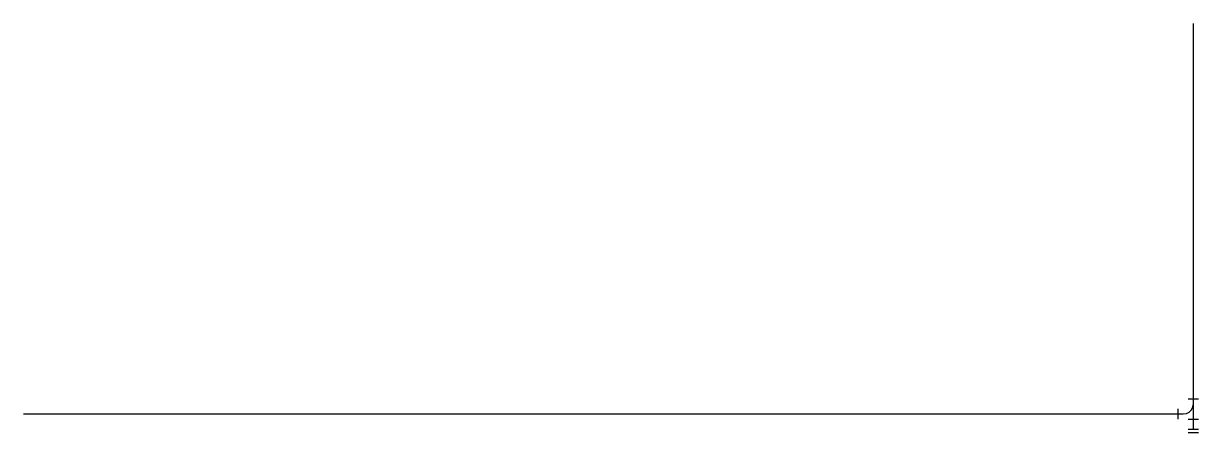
# Model space of a CAD drawing. Units: millimetres at full size, sheet at 1:100. Extents: x -15551 to 2896, y -3780 to 2633.
import ezdxf

# ---------------------------------------------------------------- set-up
doc = ezdxf.new("R2010")
doc.units = ezdxf.units.MM
doc.header["$LTSCALE"] = 100
doc.layers.add('0-0', color=7, linetype='Continuous')

msp = doc.modelspace()

# ---------------------------------------------------------------- linework, layer by layer
at = {"layer": '0-0'}
for p, q in [((2816.3, -3729.8), (2816.3, 2632.7)), ((2736.3, -3249.8), (2896.3, -3249.8)), ((-15551, -3489.8), (2656.3, -3489.8)), ((2576.3, -3569.8), (2576.3, -3409.8)), ((2736.3, -3569.8), (2896.3, -3569.8)), ((2736.3, -3729.8), (2896.3, -3729.8)), ((2736.3, -3779.8), (2896.3, -3779.8))]:
    msp.add_line(p, q, dxfattribs=at)
msp.add_lwpolyline([(2656.3, -3489.8), (2705.7, -3482), (2750.3, -3459.2), (2785.7, -3423.8), (2808.5, -3379.2), (2816.3, -3329.8)], dxfattribs=at)

doc.saveas('drawing.dxf')
